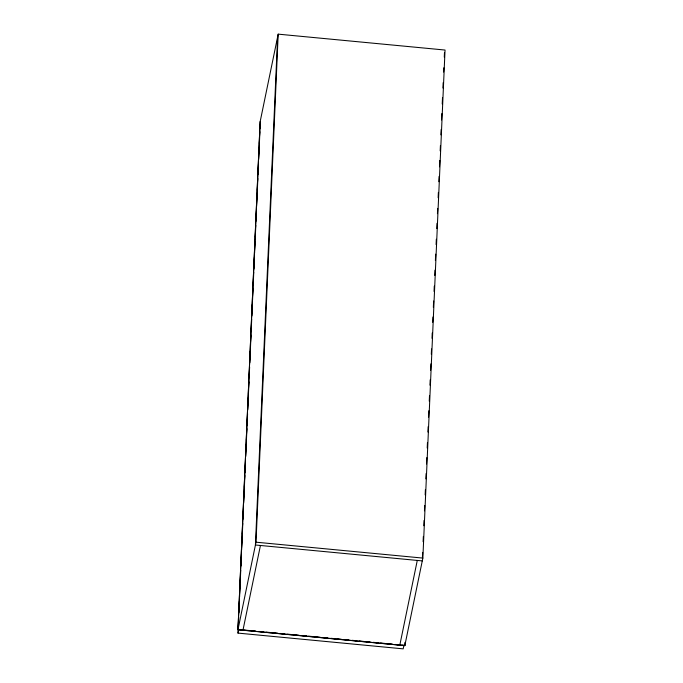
<?xml version="1.0" encoding="UTF-8"?>
<svg xmlns="http://www.w3.org/2000/svg" width="683" height="683" viewBox="0 0 683 683"><rect width="100%" height="100%" fill="white"/><g stroke="black" fill="none" stroke-linecap="round" stroke-linejoin="round"><path stroke-width="1.02" d="M237.957 629.752L260.138 121.711L278.186 34.15L445.043 50.047L422.862 558.088L404.814 645.648L237.957 629.752L256.005 542.191L278.186 34.15M260.155 121.617L237.974 629.658L404.831 645.555M401.809 645.051L403.926 645.256L403.183 648.85L238 633.107L238.7 617.142M238.879 612.882L239.391 601.177M239.579 596.916L240.092 585.211M240.228 582.018L240.74 570.314M240.928 566.053L241.441 554.34M241.62 550.088L242.132 538.375M242.32 534.123L242.789 523.477M242.969 519.217L243.481 507.512M243.669 503.251L244.181 491.547M244.369 487.286L244.881 475.581M245.018 472.388L245.53 460.675M245.709 456.423L246.221 444.71M246.409 440.45L246.922 428.745M247.058 425.552L247.57 413.847M247.758 409.587L248.27 397.873M248.458 393.621L248.971 381.908M249.15 377.656L249.619 367.01M249.799 362.75L250.311 351.045M250.499 346.785L251.011 335.08M251.199 330.82L251.711 319.115M251.848 315.922L252.36 304.208M252.548 299.957L253.06 288.243M253.239 283.983L253.752 272.278M253.897 269.085L254.4 257.38M254.588 253.12L255.101 241.415M255.288 237.155L255.801 225.441M255.98 221.19L256.449 210.543M256.637 206.283L257.149 194.578M257.329 190.318L257.841 178.613M258.029 174.353L258.49 163.707M258.678 159.455L259.19 147.741M259.378 143.49L259.89 131.776M260.027 128.583L260.488 124.656M277.605 36.967L255.425 545L422.282 560.905M404.814 645.648L404.968 642.361M422.427 557.712L422.657 552.385M423.119 541.73L423.358 536.403M423.819 525.756L424.049 520.429M424.467 510.841L424.706 505.522M425.168 494.868L425.398 489.54M425.868 478.894L426.098 473.567M426.516 463.979L426.798 457.593M427.216 448.005L427.447 442.678M427.908 432.032L428.147 426.704M428.565 417.117L428.839 410.731M429.257 401.143L429.496 395.816M429.957 385.169L430.188 379.842M430.606 370.254L430.888 363.868M431.306 354.281L431.536 348.953M432.006 338.307L432.237 332.98M432.698 322.325L432.937 317.006M433.355 307.418L433.628 301.024M434.046 291.436L434.286 286.117M434.747 275.462L434.977 270.135M435.395 260.556L435.677 254.161M436.096 244.574L436.326 239.255M436.796 228.6L437.026 223.273M437.444 213.694L437.675 208.366M438.145 197.711L438.375 192.393M438.836 181.738L439.075 176.41M439.493 166.831L439.767 160.437M440.185 150.849L440.424 145.522M440.885 134.875L441.116 129.548M441.534 119.96L441.816 113.574M442.234 103.987L442.516 97.601M442.934 88.013L443.165 82.686M443.626 72.039L443.813 67.779M444.283 57.124L444.462 52.864M238 633.107L238.743 629.513L241.919 629.811M242.96 630.23L260.436 545.478M399.803 645.17L417.279 560.427M256.005 542.191L422.862 558.088M244.036 630.016L249.329 630.52M251.446 630.725L255.681 631.126M258.857 631.433L263.092 631.835M266.276 632.134L270.511 632.543M273.687 632.842L277.921 633.243M280.039 633.448L284.273 633.85M287.449 634.157L291.684 634.558M294.86 634.857L299.094 635.267M302.279 635.566L306.513 635.967M308.631 636.172L312.865 636.573M316.041 636.88L320.276 637.282M323.452 637.589L327.686 637.99M330.862 638.289L335.097 638.699M337.214 638.895L341.457 639.297M344.633 639.604L348.868 640.005M352.044 640.312L356.278 640.714M359.454 641.013L363.689 641.422M366.865 641.721L370.041 642.029M373.217 642.327L378.519 642.831M380.636 643.036L384.87 643.437M388.046 643.736L392.281 644.146M395.457 644.445L399.692 644.846"/></g></svg>
